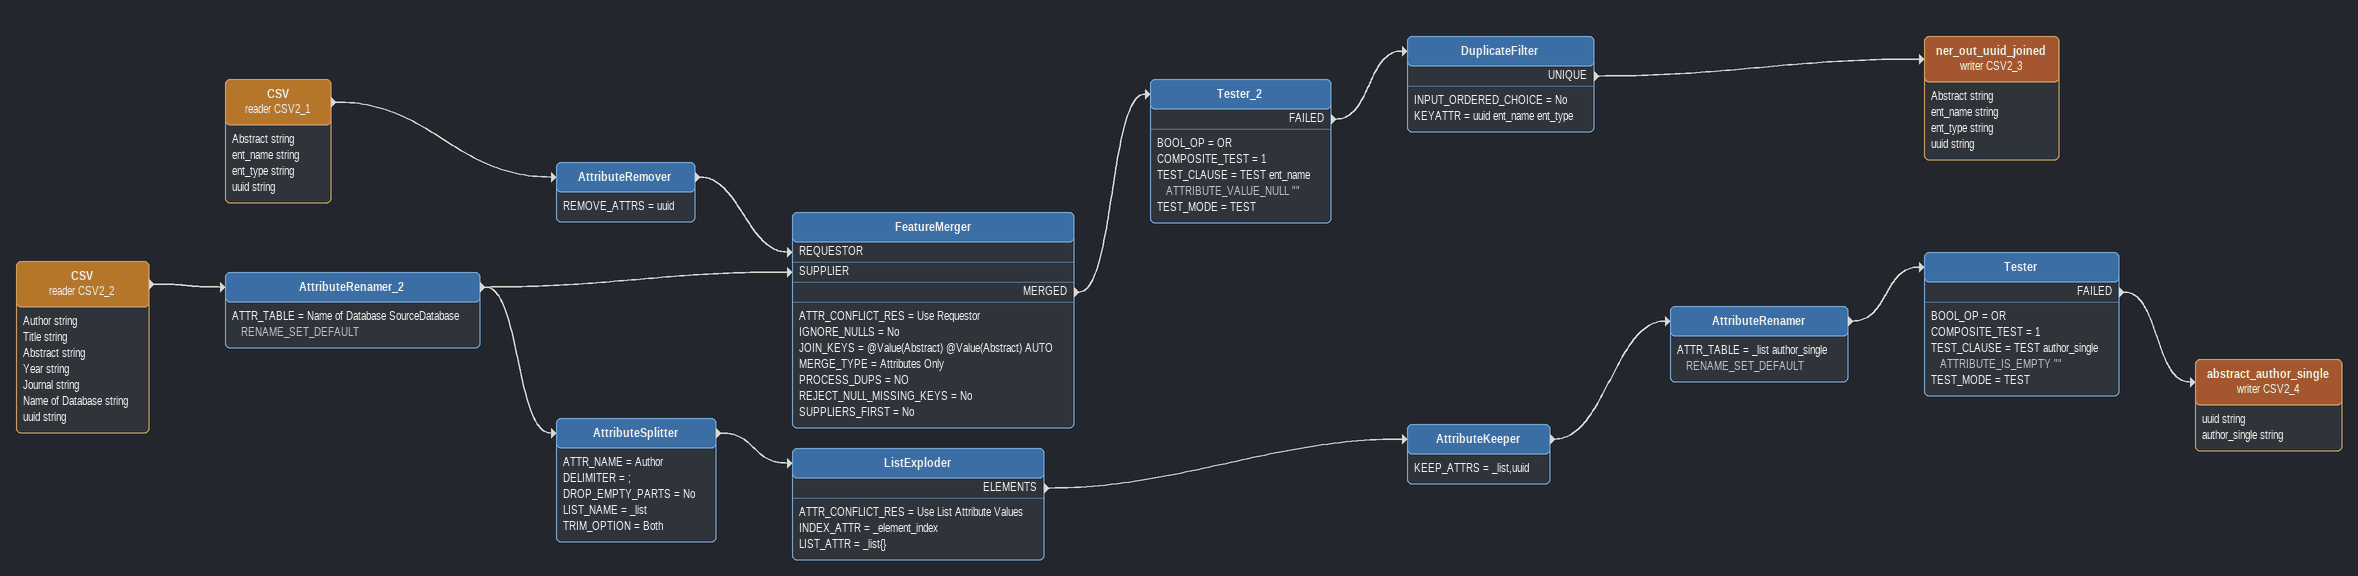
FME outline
CSV (reader CSV2_2)
    attributes: Author string, Title string, Abstract string, Year string, Journal string, Name of Database string, uuid string
    -> AttributeRenamer_2
AttributeRenamer_2
    ATTR_TABLE = Name of Database SourceDatabase RENAME_SET_DEFAULT
    -> AttributeSplitter
    -> FeatureMerger [SUPPLIER]
AttributeSplitter
    ATTR_NAME = Author
    DELIMITER = ;
    DROP_EMPTY_PARTS = No
    LIST_NAME = _list
    TRIM_OPTION = Both
    -> ListExploder
ListExploder
    ATTR_CONFLICT_RES = Use List Attribute Values
    INDEX_ATTR = _element_index
    LIST_ATTR = _list{}
    ELEMENTS -> AttributeKeeper
AttributeKeeper
    KEEP_ATTRS = _list,uuid
    -> AttributeRenamer
AttributeRenamer
    ATTR_TABLE = _list author_single RENAME_SET_DEFAULT
    -> Tester
Tester
    BOOL_OP = OR
    COMPOSITE_TEST = 1
    TEST_CLAUSE = TEST author_single ATTRIBUTE_IS_EMPTY ""
    TEST_MODE = TEST
    FAILED -> abstract_author_single (writer CSV2_4)
abstract_author_single (writer CSV2_4)
    attributes: uuid string, author_single string
CSV (reader CSV2_1)
    attributes: Abstract string, ent_name string, ent_type string, uuid string
    -> AttributeRemover
AttributeRemover
    REMOVE_ATTRS = uuid
    -> FeatureMerger [REQUESTOR]
FeatureMerger
    ATTR_CONFLICT_RES = Use Requestor
    IGNORE_NULLS = No
    JOIN_KEYS = @Value(Abstract) @Value(Abstract) AUTO
    MERGE_TYPE = Attributes Only
    PROCESS_DUPS = NO
    REJECT_NULL_MISSING_KEYS = No
    SUPPLIERS_FIRST = No
    MERGED -> Tester_2
Tester_2
    BOOL_OP = OR
    COMPOSITE_TEST = 1
    TEST_CLAUSE = TEST ent_name ATTRIBUTE_VALUE_NULL ""
    TEST_MODE = TEST
    FAILED -> DuplicateFilter
DuplicateFilter
    INPUT_ORDERED_CHOICE = No
    KEYATTR = uuid ent_name ent_type
    UNIQUE -> ner_out_uuid_joined (writer CSV2_3)
ner_out_uuid_joined (writer CSV2_3)
    attributes: Abstract string, ent_name string, ent_type string, uuid string
